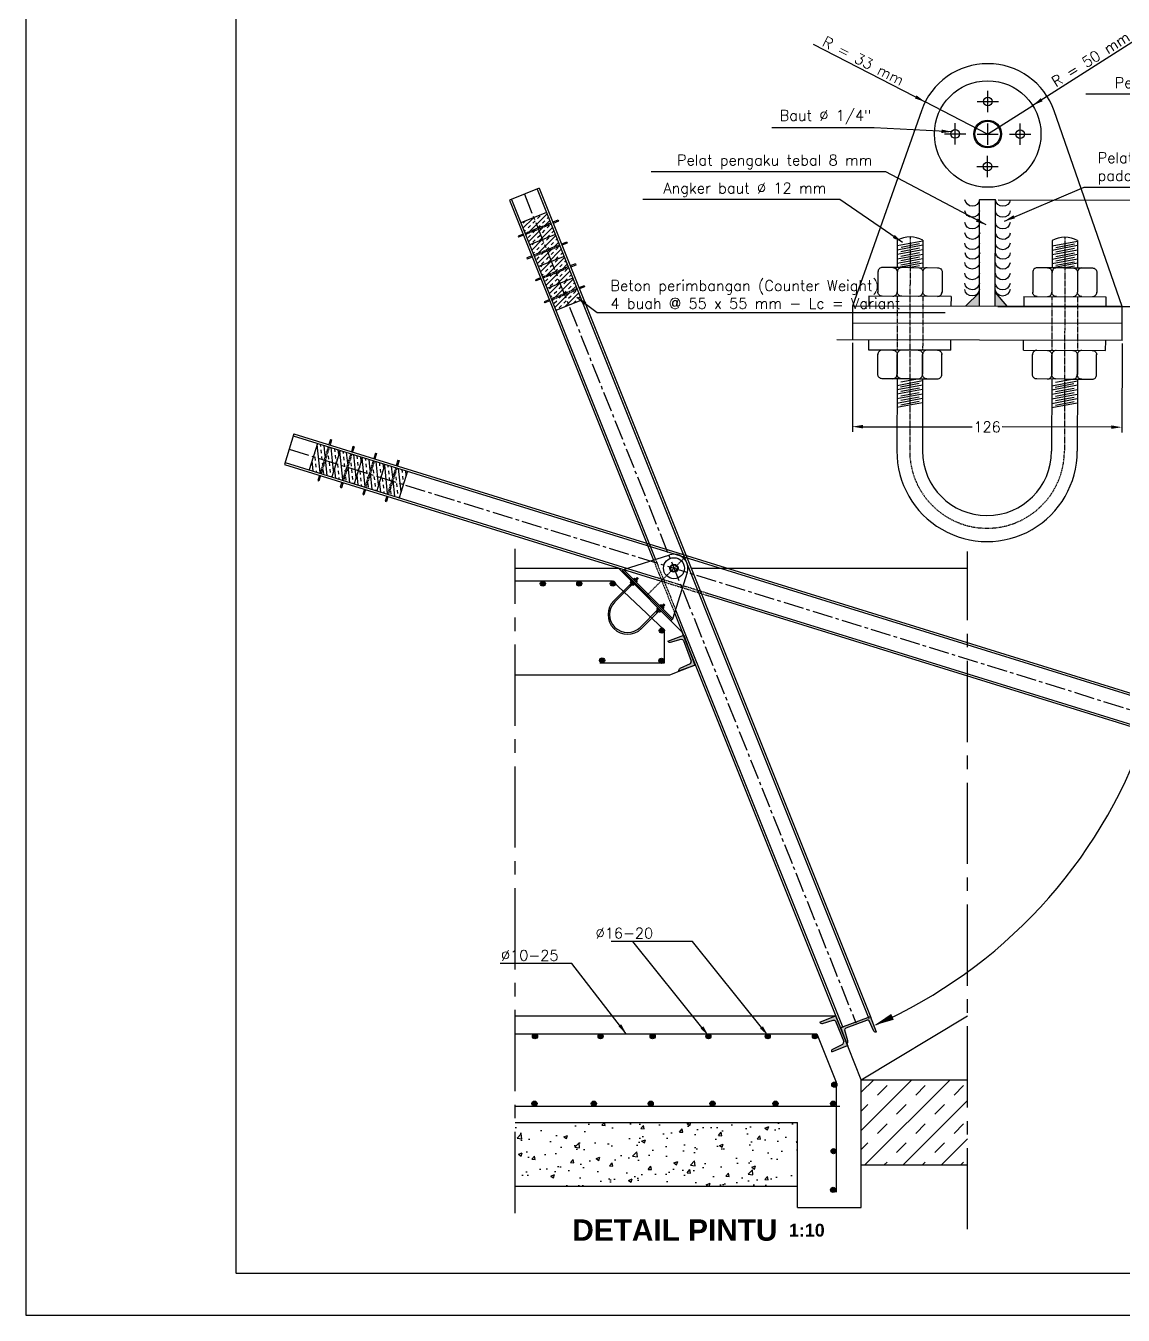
# Model space of a CAD drawing. Header units: metres. Extents: x -50 to 791, y -795 to 584.
# Drawn here: x -50 to 207.5, y -795.1 to -492.6 of the extents above; entities that cross this region are included whole.
import ezdxf

# ---------------------------------------------------------------- set-up
doc = ezdxf.new("R2010")
doc.units = ezdxf.units.M
doc.header["$MEASUREMENT"] = 0
doc.linetypes.add('CENTER2', pattern=[28.575, 19.05, -3.175, 3.175, -3.175])
doc.linetypes.add('DASHED2', pattern=[0.375, 0.25, -0.125])
doc.layers.get('0').update_dxf_attribs({"color": 1, "linetype": 'CONTINUOUS'})
doc.layers.get('DEFPOINTS').update_dxf_attribs({"linetype": 'CONTINUOUS'})
for name, color, linetype in [('2', 1, 'CONTINUOUS'), ('5', 5, 'CONTINUOUS'), ('ARSIR-BANG', 2, 'CONTINUOUS'), ('GRS-BANG', 5, 'CONTINUOUS'), ('KONS-BAJA', 1, 'CONTINUOUS'), ('UKURAN', 1, 'CONTINUOUS')]:
    doc.layers.add(name, color=color, linetype=linetype)
doc.styles.add('ARIAL', font='arialbd.ttf')
doc.styles.get("Standard").update_dxf_attribs({"font": 'Simplex.shx'})
doc.dimstyles.get("Standard").update_dxf_attribs({"dimtxt": 0.18, "dimasz": 0.18, "dimexe": 0.18, "dimexo": 0.0625, "dimgap": 0.09, "dimtad": 0, "dimtih": 1, "dimtoh": 1, "dimdec": 4, "dimzin": 0, "dimdsep": 46, "dimtxsty": 'Standard', "dimcen": 0.09, "dimadec": 0, "dimazin": 0, "dimtfac": 1, "dimtdec": 4, "dimtofl": 0, "dimtmove": 0, "dimatfit": 3, "dimfxl": 1, "dimtolj": 1, "dimtzin": 0, "dimarcsym": 0})

# ---------------------------------------------------------------- blocks, each defined once
blk = doc.blocks.new('CANAL')
at = {"layer": 'KONS-BAJA'}
h = blk.add_hatch(color=256, dxfattribs=at)
h.paths.add_polyline_path([(0, 3.75), (-4, 3.75, 0.301612), (-3.52, 3.25), (-0.89, 3.04, -0.255266), (-0.5, 2.58), (-0.5, 0), (0, 0)])
h.paths.add_polyline_path([(0, 0), (-0.5, 0), (-0.5, -2.58, -0.255266), (-0.89, -3.04), (-3.52, -3.25, 0.301612), (-4, -3.75), (0, -3.75)])
for points in [[(-4, 3.75), (0, 3.75)], [(-3.52, 3.25), (-0.89, 3.04)], [(0, 3.75), (0, -3.75)], [(-0.5, 2.58), (-0.5, -2.58)], [(-4, -3.75), (0, -3.75)], [(-3.52, -3.25), (-0.89, -3.04)]]:
    blk.add_lwpolyline(points, dxfattribs=at)
for points in [[(-4, 3.75, 0.301612), (-3.52, 3.25, -0.799225)], [(-0.89, 3.04, -0.255266), (-0.5, 2.58, 0.817368)], [(-0.89, -3.04, 0.255266), (-0.5, -2.58, -0.817368)], [(-4, -3.75, -0.301612), (-3.52, -3.25, 0.799225)]]:
    blk.add_lwpolyline(points, format="xyb", dxfattribs=at)
blk = doc.blocks.new('TULANG-BAJA')
at = {"layer": 'GRS-BANG'}
h = blk.add_hatch(color=256, dxfattribs=at)
edge = h.paths.add_edge_path()
edge.add_arc((0.01, 0.62), 0.603, 0, 360)
blk.add_circle((0.01, 0.62), 0.603, dxfattribs=at)
blk = doc.blocks.new('PINTU')
at = {"layer": 'GRS-BANG'}
h = blk.add_hatch(dxfattribs=at)
h.set_pattern_fill('TRANS', color=3, scale=0.25, angle=45, style=0)
h.set_pattern_definition([(45, (-195.321, -219.3156), (-1.122532, 1.122532), []), (45, (-195.8822, -218.7543), (-1.122532, 1.122532), [0.79375, -0.79375])])
h.paths.add_polyline_path([(-31.91, 79.78), (-32.89, 82.22), (-35.92, 81.01), (-34.94, 78.57)])
h.paths.add_polyline_path([(-28.91, 80.99), (-29.88, 83.42), (-32.89, 82.22), (-31.91, 79.78)])
h.paths.add_polyline_path([(-30.84, 77.09), (-27.83, 78.29), (-28.8, 80.72), (-31.81, 79.52)])
h.paths.add_polyline_path([(-30.84, 77.09), (-31.81, 79.52), (-34.84, 78.3), (-33.87, 75.88)])
h = blk.add_hatch(dxfattribs=at)
h.set_pattern_fill('TRANS', color=3, scale=0.25, angle=45, style=0)
h.set_pattern_definition([(45, (-193.2698, -224.4433), (-1.122532, 1.122532), []), (45, (-193.8311, -223.882), (-1.122532, 1.122532), [0.79375, -0.79375])])
h.paths.add_polyline_path([(-30.84, 77.09), (-33.87, 75.88), (-32.89, 73.44), (-29.86, 74.66)])
h.paths.add_polyline_path([(-26.86, 75.86), (-27.83, 78.29), (-30.84, 77.09), (-29.86, 74.66)])
h.paths.add_polyline_path([(-26.75, 75.59), (-29.76, 74.39), (-28.78, 71.96), (-25.78, 73.16)])
h.paths.add_polyline_path([(-29.76, 74.39), (-32.79, 73.18), (-31.82, 70.75), (-28.78, 71.96)])
h = blk.add_hatch(dxfattribs=at)
h.set_pattern_fill('TRANS', color=3, scale=0.25, angle=45, style=0)
h.set_pattern_definition([(45, (-191.2187, -229.571), (-1.122532, 1.122532), []), (45, (-191.78, -229.0098), (-1.122532, 1.122532), [0.79375, -0.79375])])
h.paths.add_polyline_path([(-28.78, 71.96), (-31.82, 70.75), (-30.84, 68.32), (-27.81, 69.53)])
h.paths.add_polyline_path([(-24.81, 70.73), (-25.78, 73.16), (-28.78, 71.96), (-27.81, 69.53)])
h.paths.add_polyline_path([(-24.7, 70.46), (-27.7, 69.26), (-26.73, 66.83), (-23.73, 68.04)])
h.paths.add_polyline_path([(-27.7, 69.26), (-30.73, 68.05), (-29.76, 65.62), (-26.73, 66.83)])
h = blk.add_hatch(dxfattribs=at)
h.set_pattern_fill('TRANS', color=3, scale=0.25, angle=45, style=0)
h.set_pattern_definition([(45, (-189.1676, -234.6988), (-1.122532, 1.122532), []), (45, (-189.7289, -234.1376), (-1.122532, 1.122532), [0.79375, -0.79375])])
h.paths.add_polyline_path([(-26.73, 66.83), (-29.76, 65.62), (-28.79, 63.19), (-25.76, 64.4)])
h.paths.add_polyline_path([(-22.76, 65.6), (-23.73, 68.04), (-26.73, 66.83), (-25.76, 64.4)])
h.paths.add_polyline_path([(-22.65, 65.33), (-25.65, 64.13), (-24.68, 61.71), (-21.68, 62.91)])
h.paths.add_polyline_path([(-25.65, 64.13), (-28.68, 62.92), (-27.71, 60.49), (-24.68, 61.71)])
at = {"layer": 'GRS-BANG', "color": 3}
for points in [[(-29.88, 83.42), (-35.92, 81.01)], [(-27.24, 81.65), (-28.44, 81.17)], [(-27.13, 81.39), (-28.34, 80.9)], [(-27.24, 81.65), (-27.13, 81.39)], [(-35.41, 78.39), (-36.59, 77.91)], [(-36.59, 77.91), (-36.48, 77.65)], [(-35.3, 78.12), (-36.48, 77.65)], [(-27.83, 78.29), (-33.87, 75.88)], [(-25.19, 76.53), (-26.39, 76.04)], [(-25.08, 76.26), (-26.29, 75.78)], [(-25.19, 76.53), (-25.08, 76.26)], [(-33.36, 73.26), (-34.54, 72.79)], [(-34.54, 72.79), (-34.43, 72.52)], [(-33.25, 72.99), (-34.43, 72.52)], [(-25.78, 73.16), (-31.82, 70.75)], [(-23.14, 71.4), (-24.34, 70.92)], [(-23.03, 71.13), (-24.24, 70.65)], [(-23.14, 71.4), (-23.03, 71.13)], [(-31.31, 68.13), (-32.49, 67.66)], [(-32.49, 67.66), (-32.38, 67.39)], [(-31.2, 67.86), (-32.38, 67.39)], [(-23.73, 68.04), (-29.76, 65.62)], [(-21.09, 66.27), (-22.29, 65.79)], [(-20.98, 66), (-22.18, 65.52)], [(-21.09, 66.27), (-20.98, 66)], [(-29.26, 63), (-30.44, 62.53)], [(-30.44, 62.53), (-30.33, 62.26)], [(-29.15, 62.74), (-30.33, 62.26)], [(-21.68, 62.91), (-27.71, 60.49)]]:
    blk.add_lwpolyline(points, dxfattribs=at)
at = {"layer": 'GRS-BANG', "color": 3, "linetype": 'DASHED2', "ltscale": 0.1, "flags": 128}
for points in [[(-28.91, 80.99), (-34.94, 78.57)], [(-28.8, 80.72), (-34.84, 78.3)], [(-26.86, 75.86), (-32.89, 73.44)], [(-26.75, 75.59), (-32.79, 73.18)], [(-24.81, 70.73), (-30.84, 68.32)], [(-24.7, 70.46), (-30.73, 68.05)], [(-22.76, 65.6), (-28.79, 63.19)], [(-22.65, 65.33), (-28.68, 62.92)]]:
    blk.add_lwpolyline(points, dxfattribs=at)
at = {"layer": 'KONS-BAJA'}
for points in [[(-31.63, 89.13), (-38.59, 86.35)], [(-32.09, 88.95), (45.72, -105.6)], [(-31.63, 89.13), (46.17, -105.36)], [(-38.59, 86.35), (-4.82, 1.92)], [(-38.13, 86.53), (-4.34, 2.07)], [(0.14, -10.49), (40.79, -112.11)], [(0.38, -9.73), (39.58, -107.73)]]:
    blk.add_lwpolyline(points, dxfattribs=at)
at = {"layer": 'KONS-BAJA', "linetype": 'CENTER2', "ltscale": 0.25, "flags": 128}
blk.add_lwpolyline([(-35.1, 87.74), (42.67, -106.68)], dxfattribs=at)
at = {"layer": 'KONS-BAJA', "linetype": 'DASHED2', "ltscale": 0.15, "flags": 128}
for points in [[(-4.82, 1.92), (0.14, -10.49)], [(-4.34, 2.07), (0.38, -9.73)]]:
    blk.add_lwpolyline(points, dxfattribs=at)
at = {"layer": 'KONS-BAJA', "rotation": 110.6516720003015}
blk.add_blockref('CANAL', (42.63, -106.45), dxfattribs=at)
blk = doc.blocks.new('*D79')
at = {"color": 0, "linetype": 'ByBlock'}
for p, q in [((143.96, -566.96), (143.92, -587.89)), ((207.19, -567.09), (207.15, -588.01)), ((146.42, -586.64), (172, -586.69)), ((204.65, -586.76), (179.08, -586.71))]:
    blk.add_line(p, q, dxfattribs=at)
for points in [[(146.42, -586.23), (146.42, -587.06), (143.92, -586.64)], [(204.65, -586.34), (204.65, -587.17), (207.15, -586.76)]]:
    blk.add_solid(points, dxfattribs=at)
at = {"layer": 'DEFPOINTS', "color": 0, "linetype": 'ByBlock'}
for p in [(143.96, -566.34), (207.19, -566.46), (207.15, -586.76)]:
    blk.add_point(p, dxfattribs=at)
at = {"color": 0, "linetype": 'ByBlock', "insert": (175.54, -586.7), "char_height": 2.5, "attachment_point": 5, "rotation": 359.8873}
blk.add_mtext('\\A1;126', dxfattribs=at)
blk = doc.blocks.new('*D80')
at = {"color": 0, "linetype": 'ByBlock'}
for p, q in [((178.12, -533.41), (214.91, -533.48)), ((213.65, -535.98), (213.64, -543.33)), ((213.61, -555.98), (213.63, -548.62)), ((178.07, -558.41), (214.86, -558.48))]:
    blk.add_line(p, q, dxfattribs=at)
for points in [[(213.24, -535.97), (214.07, -535.98), (213.66, -533.48)], [(213.2, -555.97), (214.03, -555.98), (213.61, -558.48)]]:
    blk.add_solid(points, dxfattribs=at)
at = {"layer": 'DEFPOINTS', "color": 0, "linetype": 'ByBlock'}
for p in [(177.5, -533.4), (213.66, -533.48), (177.45, -558.4)]:
    blk.add_point(p, dxfattribs=at)
at = {"color": 0, "linetype": 'ByBlock', "insert": (213.63, -545.98), "char_height": 2.5, "attachment_point": 5, "rotation": 89.8873}
blk.add_mtext('\\A1;50', dxfattribs=at)
blk = doc.blocks.new('*D81')
at = {"color": 0, "linetype": 'ByBlock'}
for p in [(211.21, -495.44), (175.67, -517.98)]:
    blk.add_line(p, (186.23, -511.29), dxfattribs=at)
blk.add_solid([(188.12, -509.6), (188.56, -510.3), (186.23, -511.29)], dxfattribs=at)
at = {"layer": 'DEFPOINTS', "color": 0, "linetype": 'ByBlock'}
for p in [(186.23, -511.29), (175.67, -517.98)]:
    blk.add_point(p, dxfattribs=at)
at = {"color": 0, "linetype": 'ByBlock', "insert": (199.83, -500.44), "char_height": 2.5, "attachment_point": 5, "rotation": 32.3846}
blk.add_mtext('\\A1;R = 50 mm', dxfattribs=at)
blk = doc.blocks.new('*D82')
at = {"color": 0, "linetype": 'ByBlock'}
for p in [(134.7, -496.88), (175.67, -517.98)]:
    blk.add_line(p, (161, -510.43), dxfattribs=at)
blk.add_solid([(158.97, -508.91), (158.59, -509.65), (161, -510.43)], dxfattribs=at)
at = {"layer": 'DEFPOINTS', "color": 0, "linetype": 'ByBlock'}
for p in [(161, -510.43), (175.67, -517.98)]:
    blk.add_point(p, dxfattribs=at)
at = {"color": 0, "linetype": 'ByBlock', "insert": (146.49, -500.84), "char_height": 2.5, "attachment_point": 5, "rotation": 332.7491}
blk.add_mtext('\\A1;R = 33 mm', dxfattribs=at)

msp = doc.modelspace()

# ---------------------------------------------------------------- hatches: boundary and pattern name
at = {"layer": 'ARSIR-BANG'}
h = msp.add_hatch(dxfattribs=at)
h.set_pattern_fill('TRANS', color=256, angle=45, style=0)
h.set_pattern_definition([(45, (-50, -795.094), (-4.49013, 4.49013), []), (45, (-52.245, -792.849), (-4.49013, 4.49013), [3.175, -3.175])])
h.paths.add_polyline_path([(170.96079, -759.85375), (170.96079, -739.85375), (146.02212, -739.85375), (146.02212, -759.85375)])
h = msp.add_hatch(dxfattribs=at)
h.set_pattern_fill('AR-CONC', color=256, scale=0.05, style=0)
h.set_pattern_definition([(50, (-50, -795.094), (9.10923, -0.79695), [0.9525, -10.4775]), (355, (-50, -795.094), (-1.76214, 9.55283), [0.762, -8.382]), (100.451, (-49.241, -795.16), (7.34713, 8.75583), [0.8095, -8.9045]), (46.184, (-50, -792.554), (13.55395, -2.1021), [1.42875, -15.71625]), (96.636, (-48.87, -792.729), (11.8702, 12.3713), [1.21425, -13.35675]), (351.184, (-50, -792.554), (11.8702, 12.3713), [1.143, -12.573]), (21, (-48.73, -793.189), (7.58074, -5.11328), [0.9525, -10.4775]), (326, (-48.73, -793.189), (3.0901, 9.2094), [0.762, -8.382]), (71.4514, (-48.098, -793.615), (10.67082, 4.09614), [0.8095, -8.9045]), (37.5, (-50, -795.094), (0.15443, 4.22775), [0, -8.2804, 0, -8.509, 0, -8.41375]), (7.5, (-50, -795.094), (3.34098, 5.00903), [0, -4.8514, 0, -8.0899, 0, -3.20675]), (327.5, (-52.832, -795.094), (6.77953, -0.28644), [0, -3.175, 0, -9.906, 0, -13.1445]), (317.5, (-54.102, -795.094), (7.40646, 1.27132), [0, -4.1275, 0, -6.5786, 0, -9.3345])])
h.paths.add_polyline_path([(64.82676, -749.85375), (64.82676, -764.85375), (131.02212, -764.85375), (131.02212, -749.85375)])
at = {"layer": 'GRS-BANG'}
h = msp.add_hatch(dxfattribs=at)
h.set_pattern_fill('TRANS', color=3, scale=0.25, angle=45, style=0)
h.set_pattern_definition([(45, (-93.2449, -839.1693), (-1.122532, 1.122532), []), (45, (-93.8062, -838.608), (-1.122532, 1.122532), [0.79375, -0.79375])])
h.paths.add_polyline_path([(70.16245, -540.06977), (69.18894, -537.63599), (66.15842, -538.8482), (67.13193, -541.28198)])
h.paths.add_polyline_path([(73.16703, -538.86794), (72.19351, -536.43416), (69.18894, -537.63599), (70.16245, -540.06977)])
h.paths.add_polyline_path([(71.24004, -542.76375), (74.24462, -541.56191), (73.27414, -539.13573), (70.26956, -540.33756)])
h.paths.add_polyline_path([(71.24004, -542.76375), (70.26956, -540.33756), (67.23904, -541.54977), (68.20952, -543.97595)])
h = msp.add_hatch(dxfattribs=at)
h.set_pattern_fill('TRANS', color=3, scale=0.25, angle=45, style=0)
h.set_pattern_definition([(45, (-91.1938, -844.297), (-1.122532, 1.122532), []), (45, (-91.755, -843.7358), (-1.122532, 1.122532), [0.79375, -0.79375])])
h.paths.add_polyline_path([(71.24004, -542.76375), (68.20952, -543.97595), (69.18303, -546.40974), (72.21355, -545.19753)])
h.paths.add_polyline_path([(75.21813, -543.9957), (74.24462, -541.56191), (71.24004, -542.76375), (72.21355, -545.19753)])
h.paths.add_polyline_path([(75.32524, -544.26348), (72.32067, -545.46531), (73.29114, -547.8915), (76.29572, -546.68967)])
h.paths.add_polyline_path([(72.32067, -545.46531), (69.29014, -546.67752), (70.26062, -549.10371), (73.29114, -547.8915)])
h = msp.add_hatch(dxfattribs=at)
h.set_pattern_fill('TRANS', color=3, scale=0.25, angle=45, style=0)
h.set_pattern_definition([(45, (-89.1427, -849.4248), (-1.122532, 1.122532), []), (45, (-89.704, -848.8636), (-1.122532, 1.122532), [0.79375, -0.79375])])
h.paths.add_polyline_path([(73.29114, -547.8915), (70.26062, -549.10371), (71.23413, -551.53749), (74.26465, -550.32528)])
h.paths.add_polyline_path([(77.26923, -549.12345), (76.29572, -546.68967), (73.29114, -547.8915), (74.26465, -550.32528)])
h.paths.add_polyline_path([(77.37634, -549.39124), (74.37177, -550.59307), (75.34224, -553.01925), (78.34682, -551.81742)])
h.paths.add_polyline_path([(74.37177, -550.59307), (71.34125, -551.80528), (72.31172, -554.23146), (75.34224, -553.01925)])
h = msp.add_hatch(dxfattribs=at)
h.set_pattern_fill('TRANS', color=3, scale=0.25, angle=45, style=0)
h.set_pattern_definition([(45, (-87.0916, -854.5526), (-1.122532, 1.122532), []), (45, (-87.6529, -853.9913), (-1.122532, 1.122532), [0.79375, -0.79375])])
h.paths.add_polyline_path([(75.34224, -553.01925), (72.31172, -554.23146), (73.28523, -556.66524), (76.31575, -555.45304)])
h.paths.add_polyline_path([(79.32033, -554.2512), (78.34682, -551.81742), (75.34224, -553.01925), (76.31575, -555.45304)])
h.paths.add_polyline_path([(79.42745, -554.51899), (76.42287, -555.72082), (77.39334, -558.14701), (80.39792, -556.94518)])
h.paths.add_polyline_path([(76.42287, -555.72082), (73.39235, -556.93303), (74.36282, -559.35922), (77.39334, -558.14701)])
at = {"layer": 'KONS-BAJA'}
h = msp.add_hatch(color=256, dxfattribs=at)
h.paths.add_polyline_path([(173.74289, -555.15189), (170.47266, -558.39052), (173.73651, -558.39694)])
h.paths.add_polyline_path([(177.45517, -555.16347), (177.44879, -558.40424), (180.14366, -558.40954)])

# ---------------------------------------------------------------- linework, layer by layer
at = {"layer": '2', "color": 2}
for p, q in [((-50, -201.09387), (-50, -795.09387)), ((-50, -795.09387), (791.14834, -795.09387))]:
    msp.add_line(p, q, dxfattribs=at)
at = {"layer": '5', "color": 5}
for p, q in [((-0.69, -211.17387), (-0.69, -785.17387)), ((-0.73939, -785.19115), (780.41649, -785.19115))]:
    msp.add_line(p, q, dxfattribs=at)
at = {"layer": 'GRS-BANG', "linetype": 'CENTER2'}
for p, q in [((64.82676, -771.11498), (64.82676, -615.32602)), ((170.96079, -774.93317), (170.96079, -615.93769))]:
    msp.add_line(p, q, dxfattribs=at)
at = {"layer": 'GRS-BANG'}
for p, q in [((107.07421, -642.48397), (104.02212, -634.85375)), ((101.12911, -644.85375), (107.07421, -642.48397)), ((146.02212, -739.85375), (140.02212, -724.85375))]:
    msp.add_line(p, q, dxfattribs=at)
at = {"layer": 'GRS-BANG', "color": 3}
for points in [[(72.19351, -536.43416), (66.15842, -538.8482)], [(74.83742, -538.19978), (73.63127, -538.68225)], [(74.83742, -538.19978), (74.94454, -538.46757)], [(66.66769, -541.46768), (65.48748, -541.93976)], [(74.94454, -538.46757), (73.73838, -538.95003)], [(65.48748, -541.93976), (65.59459, -542.20755)], [(66.7748, -541.73546), (65.59459, -542.20755)], [(74.24462, -541.56191), (68.20952, -543.97595)], [(76.88853, -543.32754), (75.68237, -543.81)], [(76.99564, -543.59532), (75.78948, -544.07779)], [(76.88853, -543.32754), (76.99564, -543.59532)], [(68.71879, -546.59543), (67.53858, -547.06752)], [(67.53858, -547.06752), (67.64569, -547.3353)], [(68.82591, -546.86322), (67.64569, -547.3353)], [(76.29572, -546.68967), (70.26062, -549.10371)], [(78.93963, -548.45529), (77.73347, -548.93776)], [(79.04674, -548.72308), (77.84058, -549.20554)], [(78.93963, -548.45529), (79.04674, -548.72308)], [(70.76989, -551.72319), (69.58968, -552.19527)], [(69.58968, -552.19527), (69.69679, -552.46306)], [(70.87701, -551.99097), (69.69679, -552.46306)], [(78.34682, -551.81742), (72.31172, -554.23146)], [(80.99073, -553.58305), (79.78457, -554.06551)], [(81.09784, -553.85083), (79.89168, -554.3333)], [(80.99073, -553.58305), (81.09784, -553.85083)], [(72.82099, -556.85094), (71.64078, -557.32303)], [(71.64078, -557.32303), (71.74789, -557.59081)], [(72.92811, -557.11873), (71.74789, -557.59081)], [(80.39792, -556.94518), (74.36282, -559.35922)]]:
    msp.add_lwpolyline(points, dxfattribs=at)
at = {"layer": 'GRS-BANG', "color": 3, "linetype": 'DASHED2', "ltscale": 0.1, "flags": 128}
for points in [[(73.16703, -538.86794), (67.13193, -541.28198)], [(73.27414, -539.13573), (67.23904, -541.54977)], [(75.21813, -543.9957), (69.18303, -546.40974)], [(75.32524, -544.26348), (69.29014, -546.67752)], [(77.26923, -549.12345), (71.23413, -551.53749)], [(77.37634, -549.39124), (71.34125, -551.80528)], [(79.32033, -554.2512), (73.28523, -556.66524)], [(79.42745, -554.51899), (73.39235, -556.93303)]]:
    msp.add_lwpolyline(points, dxfattribs=at)
at = {"layer": 'GRS-BANG'}
for points in [[(207.19037, -566.43691), (140.30313, -566.30533)], [(64.82676, -619.85375), (89.02212, -619.85375)], [(106.09986, -619.85375), (170.96079, -619.85375)], [(64.82676, -644.85375), (101.12911, -644.85375)], [(64.82676, -724.85375), (140.02212, -724.85375)], [(146.02212, -739.85375), (170.96079, -724.89054)], [(64.82676, -729.05933), (135.60639, -729.05933), (140.15276, -740.40592), (140.15276, -766.21941)], [(146.02212, -769.85375), (146.02212, -739.85375)], [(146.02212, -739.85375), (170.96079, -739.85375)], [(64.82676, -746.07922), (141.00521, -746.07922)], [(64.82676, -749.85375), (131.02212, -749.85375)], [(131.02212, -769.85375), (131.02212, -749.85375)], [(146.02212, -759.85375), (170.96079, -759.85375)], [(64.82676, -764.85375), (131.02212, -764.85375)], [(131.02212, -769.85375), (146.02212, -769.85375)]]:
    msp.add_lwpolyline(points, dxfattribs=at)
at = {"layer": 'GRS-BANG', "flags": 128}
for points in [[(104.02212, -634.85375), (89.02212, -619.85375)], [(64.82676, -622.84463), (87.60304, -622.84463), (99.75039, -634.2976), (99.75039, -642.15747), (84.67867, -642.15747)]]:
    msp.add_lwpolyline(points, dxfattribs=at)
at = {"layer": 'KONS-BAJA'}
for p, q in [((175.68719, -512.84401), (175.68719, -507.84401)), ((173.18719, -510.34401), (178.18719, -510.34401)), ((168.03202, -520.46912), (168.03202, -515.46912)), ((175.67216, -520.48415), (175.67216, -515.48415)), ((183.3123, -520.49918), (183.3123, -515.49918)), ((165.53202, -517.96912), (170.53202, -517.96912)), ((173.17216, -517.98415), (178.17216, -517.98415)), ((180.8123, -517.99918), (185.8123, -517.99918)), ((175.65713, -528.12429), (175.65713, -523.12429)), ((173.15713, -525.62429), (178.15713, -525.62429)), ((173.73651, -558.39694), (173.78569, -533.39699)), ((101.88108, -619.65879), (102.271, -620.04871)), ((89.98077, -620.35506), (101.57732, -631.95161)), ((90.20827, -620.14143), (101.80482, -631.73798)), ((91.84792, -623.1314), (92.02559, -622.95373)), ((91.93871, -622.86685), (91.98696, -622.81859)), ((91.93871, -622.86685), (92.81532, -623.74346)), ((92.07497, -623.36064), (92.53066, -622.90495)), ((92.4362, -622.36936), (92.48359, -622.32197)), ((92.48359, -622.32197), (93.3602, -623.19858)), ((92.57047, -622.40885), (92.73322, -622.2461)), ((92.79862, -622.63699), (92.96178, -622.47383)), ((92.87465, -622.2461), (93.4422, -622.81366)), ((93.03208, -622.40353), (93.40221, -622.0334)), ((93.06547, -622.37014), (93.38526, -622.59086)), ((93.06887, -622.90725), (93.23082, -622.74531)), ((93.11653, -622.31908), (93.43633, -622.5398)), ((93.17715, -622.25846), (93.49695, -622.47918)), ((93.24273, -622.19288), (93.56253, -622.4136)), ((93.27945, -623.11783), (93.4422, -622.95508)), ((93.2959, -622.13971), (93.6157, -622.36043)), ((93.30234, -622.67379), (93.67981, -622.29631)), ((93.3473, -622.08831), (93.6671, -622.30903)), ((87.94106, -627.49455), (92.00535, -623.43026)), ((88.21132, -627.76481), (92.27561, -623.70052)), ((91.67695, -623.75866), (91.99675, -623.97937)), ((91.74253, -623.69308), (92.06233, -623.9138)), ((91.80811, -623.6275), (92.12791, -623.84822)), ((91.84792, -623.27283), (92.41548, -623.84038)), ((91.86412, -623.57149), (92.18392, -623.7922)), ((91.91872, -623.5169), (92.23851, -623.73761)), ((91.96835, -623.46726), (92.29712, -623.69416)), ((92.34545, -623.63067), (92.52399, -623.45214)), ((92.5569, -623.84038), (92.73457, -623.66271)), ((92.81532, -623.74346), (92.86357, -623.6952)), ((93.31281, -623.24597), (93.3602, -623.19858)), ((98.07184, -629.35532), (98.24951, -629.17765)), ((98.16262, -629.09077), (98.21088, -629.04251)), ((98.16262, -629.09077), (99.03923, -629.96738)), ((98.66012, -628.59327), (98.70751, -628.54588)), ((98.70751, -628.54588), (99.58411, -629.42249)), ((98.79439, -628.63277), (98.95714, -628.47002)), ((99.02253, -628.86091), (99.62613, -628.25731)), ((99.02253, -628.86091), (99.18569, -628.69775)), ((99.09856, -628.47002), (99.66612, -629.03757)), ((99.25599, -628.62745), (99.62613, -628.25731)), ((99.28938, -628.59406), (99.60918, -628.81478)), ((99.29279, -629.13117), (99.90373, -628.52023)), ((99.29279, -629.13117), (99.45474, -628.96922)), ((99.34044, -628.543), (99.66024, -628.76372)), ((99.40107, -628.48237), (99.72087, -628.70309)), ((99.46665, -628.4168), (99.78644, -628.63751)), ((99.50337, -629.34175), (99.66612, -629.179)), ((99.51981, -628.36363), (99.83961, -628.58435)), ((99.52625, -628.89771), (99.90373, -628.52023)), ((99.57122, -628.31223), (99.89102, -628.53294)), ((94.16498, -633.71846), (98.47765, -629.40579)), ((94.43524, -633.98872), (98.74791, -629.67605)), ((97.90087, -629.98257), (98.22067, -630.20329)), ((97.96645, -629.91699), (98.28625, -630.13771)), ((98.03203, -629.85142), (98.35182, -630.07213)), ((98.07184, -629.49674), (98.63939, -630.0643)), ((98.08804, -629.7954), (98.40784, -630.01612)), ((98.14263, -629.74081), (98.46243, -629.96153)), ((98.19227, -629.69117), (98.52103, -629.91808)), ((98.29888, -629.58456), (98.47765, -629.40579)), ((98.56937, -629.85459), (98.74791, -629.67605)), ((98.78082, -630.0643), (98.95848, -629.88663)), ((99.03923, -629.96738), (99.08749, -629.91912)), ((99.53673, -629.46988), (99.58411, -629.42249))]:
    msp.add_line(p, q, dxfattribs=at)
at = {"layer": 'KONS-BAJA', "linetype": 'DASHED2', "ltscale": 0.15}
msp.add_line((95.54908, -626.38071), (104.39525, -617.53454), dxfattribs=at)
at = {"layer": 'KONS-BAJA', "linetype": 'CENTER2'}
for p, q in [((101.88108, -620.04871), (102.271, -619.65879)), ((89.77295, -620.60458), (90.22219, -620.15535)), ((101.33449, -632.16612), (101.78373, -631.71688))]:
    msp.add_line(p, q, dxfattribs=at)
at = {"layer": 'KONS-BAJA'}
for points, format in [([(207.19031, -566.46277), (207.20605, -558.46278), (191.25796, -512.56818, 0.709681819), (160.10779, -512.5069), (143.97924, -558.3384), (143.96351, -566.33838)], "xyb"), ([(173.78569, -533.39699, -0.878827029), (170.32908, -533.39019, 0.112244772)], "xyb"), ([(180.95458, -533.41109, -0.878827029), (177.49797, -533.40429, 0.112244772)], "xyb"), ([(173.78057, -535.99881, -0.878827029), (170.32396, -535.99201, 0.112244772)], "xyb"), ([(180.94946, -536.01291, -0.878827029), (177.49285, -536.00611, 0.112244772)], "xyb"), ([(173.77519, -538.73142, -0.878827029), (170.31859, -538.72462, 0.112244772)], "xyb"), ([(173.80586, -541.19841, -0.878827029), (170.34925, -541.19161, 0.112244772)], "xyb"), ([(180.94409, -538.74553, -0.878827029), (177.48748, -538.73873, 0.112244772)], "xyb"), ([(180.97475, -541.21251, -0.878827029), (177.51814, -541.20571, 0.112244772)], "xyb"), ([(173.76116, -543.5894, -0.878827029), (170.30455, -543.5826, 0.112244772)], "xyb"), ([(180.93006, -543.6035, -0.878827029), (177.47345, -543.5967, 0.112244772)], "xyb"), ([(173.81119, -545.84713, -0.878827029), (170.35458, -545.84033, 0.112244772)], "xyb"), ([(180.98008, -545.86123, -0.878827029), (177.52347, -545.85443, 0.112244772)], "xyb"), ([(150.97412, -549.31853, 0.425672903), (149.93722, -550.36616, 0.425672903)], "xyb"), ([(153.42831, -549.32334, -0.425672903), (154.46108, -550.37504, -0.425672903)], "xyb"), ([(155.5025, -549.32744, 0.425672903), (154.46559, -550.37507, 0.425672903)], "xyb"), ([(159.41051, -549.33512, -0.425672903), (160.44329, -550.38683, -0.425672903)], "xyb"), ([(161.4847, -549.33919, 0.425672903), (160.44779, -550.38682, 0.425672903)], "xyb"), ([(163.93888, -549.34403, -0.425672903), (164.97166, -550.39573, -0.425672903)], "xyb"), ([(173.76671, -548.16221, -0.878827029), (170.3101, -548.15541, 0.112244772)], "xyb"), ([(180.9356, -548.17632, -0.878827029), (177.47899, -548.16952, 0.112244772)], "xyb"), ([(187.28196, -549.38996, 0.425672903), (186.24505, -550.43758, 0.425672903)], "xyb"), ([(189.73614, -549.39477, -0.425672903), (190.76892, -550.44647, -0.425672903)], "xyb"), ([(191.81033, -549.39886, 0.425672903), (190.77343, -550.44649, 0.425672903)], "xyb"), ([(195.71834, -549.40655, -0.425672903), (196.75112, -550.45825, -0.425672903)], "xyb"), ([(197.79253, -549.41062, 0.425672903), (196.75563, -550.45825, 0.425672903)], "xyb"), ([(200.24672, -549.41546, -0.425672903), (201.27949, -550.46716, -0.425672903)], "xyb"), ([(173.75301, -553.02019, -0.878827029), (170.2964, -553.01339, 0.112244772)], "xyb"), ([(173.75965, -550.66711, -0.878827029), (170.30304, -550.66031, 0.112244772)], "xyb"), ([(180.9219, -553.0343, -0.878827029), (177.4653, -553.0275, 0.112244772)], "xyb"), ([(180.92854, -550.68121, -0.878827029), (177.47193, -550.67441, 0.112244772)], "xyb"), ([(150.95466, -556.02886, -0.425672903), (149.92189, -554.97716, -0.425672903)], "xyb"), ([(153.42367, -556.04621, 0.425672903), (154.46057, -554.99858, 0.425672903)], "xyb"), ([(155.49786, -556.05028, -0.425672903), (154.46508, -554.99858, -0.425672903)], "xyb"), ([(159.40647, -556.04329, 0.425672903), (160.44338, -554.99566, 0.425672903)], "xyb"), ([(161.48066, -556.04738, -0.425672903), (160.44789, -554.99568, -0.425672903)], "xyb"), ([(163.92632, -556.07308, 0.425672903), (164.96322, -555.02545, 0.425672903)], "xyb"), ([(173.74895, -554.4624, -0.878827029), (170.29234, -554.4556, 0.112244772)], "xyb"), ([(180.91784, -554.47651, -0.878827029), (177.46123, -554.46971, 0.112244772)], "xyb"), ([(187.26805, -556.119, -0.425672903), (186.23527, -555.06729, -0.425672903)], "xyb"), ([(189.71378, -556.10292, 0.425672903), (190.75069, -555.05529, 0.425672903)], "xyb"), ([(191.78797, -556.10699, -0.425672903), (190.7552, -555.05529, -0.425672903)], "xyb"), ([(195.69653, -556.12936, 0.425672903), (196.73344, -555.08173, 0.425672903)], "xyb"), ([(197.77072, -556.13345, -0.425672903), (196.73795, -555.08175, -0.425672903)], "xyb"), ([(200.23977, -556.12582, 0.425672903), (201.27668, -555.07819, 0.425672903)], "xyb"), ([(150.92978, -568.67535, 0.425672903), (149.89288, -569.72298, 0.425672903)], "xyb"), ([(153.39884, -568.66771, -0.425672903), (154.43161, -569.71941, -0.425672903)], "xyb"), ([(155.47303, -568.67181, 0.425672903), (154.43612, -569.71943, 0.425672903)], "xyb"), ([(159.38158, -568.69418, -0.425672903), (160.41436, -569.74588, -0.425672903)], "xyb"), ([(161.45577, -568.69824, 0.425672903), (160.41887, -569.74587, 0.425672903)], "xyb"), ([(163.90151, -568.68217, -0.425672903), (164.93429, -569.73387, -0.425672903)], "xyb"), ([(187.24324, -568.72809, 0.425672903), (186.20633, -569.77572, 0.425672903)], "xyb"), ([(189.6889, -568.75379, -0.425672903), (190.72167, -569.80549, -0.425672903)], "xyb"), ([(191.76309, -568.75788, 0.425672903), (190.72618, -569.80551, 0.425672903)], "xyb"), ([(195.6717, -568.75089, -0.425672903), (196.70448, -569.80259, -0.425672903)], "xyb"), ([(197.74589, -568.75495, 0.425672903), (196.70899, -569.80258, 0.425672903)], "xyb"), ([(200.2149, -568.77231, -0.425672903), (201.24767, -569.82401, -0.425672903)], "xyb"), ([(150.92284, -575.38571, -0.425672903), (149.89007, -574.334, -0.425672903)], "xyb"), ([(153.37703, -575.39055, 0.425672903), (154.41393, -574.34292, 0.425672903)], "xyb"), ([(155.45122, -575.39461, -0.425672903), (154.41844, -574.34291, -0.425672903)], "xyb"), ([(159.35923, -575.4023, 0.425672903), (160.39613, -574.35467, 0.425672903)], "xyb"), ([(161.43342, -575.4064, -0.425672903), (160.40064, -574.35469, -0.425672903)], "xyb"), ([(163.8876, -575.41121, 0.425672903), (164.92451, -574.36358, 0.425672903)], "xyb"), ([(187.23068, -575.45713, -0.425672903), (186.1979, -574.40543, -0.425672903)], "xyb"), ([(189.68486, -575.46197, 0.425672903), (190.72176, -574.41434, 0.425672903)], "xyb"), ([(191.75905, -575.46604, -0.425672903), (190.72627, -574.41434, -0.425672903)], "xyb"), ([(195.66706, -575.47373, 0.425672903), (196.70397, -574.4261, 0.425672903)], "xyb"), ([(197.74125, -575.47782, -0.425672903), (196.70848, -574.42612, -0.425672903)], "xyb"), ([(200.19544, -575.48264, 0.425672903), (201.23234, -574.43501, 0.425672903)], "xyb"), ([(154.40523, -575.39256), (154.37189, -592.33775, 1.002644561), (196.67971, -592.42098)], "xyb"), ([(160.40522, -575.40436), (160.37188, -592.34956, 0.997591737), (190.67973, -592.40918)], "xyb"), ([(149.04935, -727.08231, 0, 1.5, 0), (153.33801, -725.09453, 1.5, 1.5, 0)], "xyseb")]:
    msp.add_lwpolyline(points, format=format, dxfattribs=at)
for points in [[(70.44636, -530.71998), (63.48278, -533.50541)], [(69.98212, -530.90568), (147.79949, -725.4491)], [(70.44636, -530.71998), (148.24387, -725.21377)], [(63.48278, -533.50541), (97.25498, -617.93591)], [(63.94702, -533.31972), (97.73314, -617.78501)], [(177.49797, -533.40429), (173.78569, -533.39699)], [(177.44879, -558.40424), (177.49797, -533.40429)], [(154.46914, -542.90338), (154.45651, -549.32538)], [(154.46476, -545.12966), (160.467, -543.99807)], [(154.46665, -544.17168), (160.46889, -543.0401)], [(155.33895, -544.51191), (159.70608, -543.68859)], [(160.46913, -542.91518), (160.4565, -549.33718)], [(190.77698, -542.97481), (190.76434, -549.39681)], [(190.7726, -545.20108), (196.77483, -544.0695)], [(190.77448, -544.24311), (196.77672, -543.11152)], [(191.64679, -544.58334), (196.01392, -543.76002)], [(196.77697, -542.98661), (196.76433, -549.40861)], [(154.4585, -548.31384), (160.46074, -547.18226)], [(154.46056, -547.2675), (160.4628, -546.13591)], [(154.46271, -546.176), (160.46494, -545.04442)], [(155.33277, -547.65483), (159.6999, -546.83151)], [(155.3348, -546.62095), (159.70193, -545.79762)], [(155.33692, -545.54385), (159.70405, -544.72053)], [(190.76633, -548.38527), (196.76857, -547.25368)], [(190.76839, -547.33892), (196.77063, -546.20734)], [(190.77054, -546.24743), (196.77278, -545.11584)], [(191.6406, -547.72626), (196.00773, -546.90294)], [(191.64264, -546.69237), (196.00977, -545.86905)], [(191.64476, -545.61528), (196.01189, -544.79196)], [(149.93722, -550.36616), (149.92794, -555.08176)], [(157.4565, -549.33128), (150.97412, -549.31853)], [(153.84791, -549.41343), (160.4588, -548.16709)], [(154.45448, -550.35868), (154.44533, -555.00958)], [(155.33069, -548.70935), (159.69783, -547.88603)], [(157.09444, -549.33057), (159.69595, -548.84011)], [(157.4565, -549.33128), (163.93888, -549.34403)], [(160.45446, -550.37048), (160.44526, -555.05043)], [(164.97166, -550.39573), (164.96235, -555.12719)], [(186.24505, -550.43758), (186.23574, -555.16904)], [(193.76434, -549.40271), (187.28196, -549.38996)], [(190.15574, -549.48485), (196.76663, -548.23852)], [(190.76231, -550.4301), (190.7531, -555.11005)], [(191.63853, -548.78078), (196.00566, -547.95745)], [(193.40228, -549.402), (196.00378, -548.91154)], [(193.76434, -549.40271), (200.24672, -549.41546)], [(196.7623, -550.44191), (196.75315, -555.09281)], [(201.27949, -550.46716), (201.27022, -555.18277)], [(147.81815, -556.03743), (147.81361, -558.34594)], [(167.0684, -556.07531), (147.81815, -556.03743)], [(167.0684, -556.07531), (167.06386, -558.38381)], [(170.47266, -558.39052), (173.74289, -555.15189)], [(177.45517, -555.16347), (180.14366, -558.40954)], [(184.12598, -556.10886), (184.12144, -558.41737)], [(184.12598, -556.10886), (203.37623, -556.14673)], [(203.37623, -556.14673), (203.37169, -558.45524)], [(207.20605, -558.46278), (143.97924, -558.3384)], [(207.19818, -562.46278), (143.97138, -562.33839)], [(147.79333, -568.65443), (147.79787, -566.34593)], [(167.04358, -568.6923), (147.79333, -568.65443)], [(167.04358, -568.6923), (167.04812, -566.3838)], [(184.10116, -568.72586), (184.1057, -566.41735)], [(203.35141, -568.76373), (203.35595, -566.45522)], [(149.89007, -574.334), (149.89934, -569.6184)], [(154.40726, -574.35926), (154.41641, -569.70835)], [(154.41637, -569.73022), (154.40731, -574.33478)], [(160.40725, -574.37106), (160.41646, -569.69112)], [(160.41637, -569.73553), (160.40731, -574.33787)], [(164.92451, -574.36358), (164.93382, -569.63212)], [(184.10116, -568.72586), (203.35141, -568.76373)], [(186.1979, -574.40543), (186.20721, -569.67397)], [(190.71509, -574.43069), (190.7243, -569.75074)], [(190.72421, -569.79515), (190.71516, -574.39749)], [(196.71508, -574.44249), (196.72423, -569.79158)], [(196.72419, -569.81345), (196.71513, -574.41801)], [(201.23234, -574.43501), (201.24162, -569.7194)], [(157.40522, -575.39846), (150.92284, -575.38571)], [(154.40026, -577.91938), (160.40249, -576.7878)], [(154.40214, -576.9614), (160.40438, -575.82982)], [(155.21957, -577.28609), (159.5867, -576.46277)], [(155.27242, -578.33358), (159.63955, -577.51025)], [(155.2767, -576.15424), (159.64383, -575.33092)], [(157.40522, -575.39846), (163.8876, -575.41121)], [(193.71306, -575.46989), (187.23068, -575.45713)], [(190.71306, -575.46398), (190.67973, -592.40918)], [(190.70809, -577.99081), (196.71033, -576.85922)], [(190.70997, -577.03283), (196.71221, -575.90125)], [(191.5274, -577.35751), (195.89453, -576.53419)], [(191.58025, -578.405), (195.94738, -577.58168)], [(191.58454, -576.22567), (195.95167, -575.40234)], [(193.71306, -575.46989), (200.19544, -575.48264)], [(196.71305, -575.47579), (196.67971, -592.42098)], [(154.39399, -581.10356), (160.39623, -579.97198)], [(154.39605, -580.05722), (160.39829, -578.92564)], [(154.3982, -578.96572), (160.40044, -577.83414)], [(155.26619, -581.49907), (159.63332, -580.67575)], [(155.26826, -580.44456), (159.63539, -579.62123)], [(155.2703, -579.41067), (159.63743, -578.58735)], [(190.70183, -581.17499), (196.70406, -580.04341)], [(190.70388, -580.12865), (196.70612, -578.99706)], [(190.70603, -579.03715), (196.70827, -577.90557)], [(191.57402, -581.5705), (195.94115, -580.74718)], [(191.5761, -580.51598), (195.94323, -579.69266)], [(191.57813, -579.4821), (195.94526, -578.65878)], [(154.39206, -582.0884), (160.39429, -580.95682)], [(190.69989, -582.15983), (196.70213, -581.02824)], [(90.22219, -620.15535), (101.10005, -616.72247)], [(101.78373, -631.71688), (105.22467, -620.77221)], [(102.21661, -630.33999), (142.86646, -731.96461)], [(102.45361, -629.58618), (141.6545, -727.58841)]]:
    msp.add_lwpolyline(points, dxfattribs=at)
at = {"layer": 'KONS-BAJA', "linetype": 'CENTER2', "ltscale": 0.25, "flags": 128}
msp.add_lwpolyline([(66.97942, -532.11221), (144.74855, -726.53503)], dxfattribs=at)
at = {"layer": 'KONS-BAJA', "linetype": 'DASHED2', "ltscale": 0.5, "flags": 128}
msp.add_lwpolyline([(157.4707, -542.11614), (157.37189, -592.34365, 0.996207344), (193.67972, -592.41508)], format="xyb", dxfattribs=at)
at = {"layer": 'KONS-BAJA', "linetype": 'DASHED2', "ltscale": 0.5}
for points in [[(193.77853, -542.18757), (193.67972, -592.41508)], [(154.44328, -556.05047), (154.41846, -568.66747)], [(160.44327, -556.06227), (160.41845, -568.67927)], [(190.75111, -556.1219), (190.72629, -568.73889)], [(196.7511, -556.1337), (196.72628, -568.7507)]]:
    msp.add_lwpolyline(points, dxfattribs=at)
at = {"layer": 'KONS-BAJA', "linetype": 'DASHED2', "ltscale": 0.15, "flags": 128}
for points in [[(97.25498, -617.93591), (102.21661, -630.33999)], [(97.73314, -617.78501), (102.45361, -629.58618)]]:
    msp.add_lwpolyline(points, dxfattribs=at)
at = {"layer": 'KONS-BAJA'}
for centre, radius in [((175.67216, -517.98415), 12.5), ((175.68719, -510.34401), 1.01673), ((168.03202, -517.96912), 1.01673), ((175.67216, -517.98415), 3.25), ((175.67216, -517.98415), 3), ((183.3123, -517.99918), 1.01673), ((175.65713, -525.62429), 1.01673), ((102.07604, -619.85375), 2.46292), ((102.07604, -619.85375), 0.95592), ((102.07604, -619.85375), 0.7739)]:
    msp.add_circle(centre, radius, dxfattribs=at)
for centre, radius, start, end in [((157.45876, -548.18635), 6.07022, 60.2692117, 119.5053547), ((193.76659, -548.25778), 6.07022, 60.2692117, 119.5053547), ((102.07604, -619.85375), 3.27985, 343.7378904, 107.3118398), ((91.91863, -623.20211), 0.1, 135, 225), ((92.80393, -622.31681), 0.1, 45, 135), ((92.88991, -622.40294), 0.1, 315, 45), ((93.0328, -622.54496), 0.1, 45, 135), ((93.16127, -622.67373), 0.1, 315, 45), ((93.30417, -622.81576), 0.1, 45, 135), ((93.05795, -622.6749), 0.72804, 31.332617, 61.7796912), ((93.37149, -622.88437), 0.1, 315, 45), ((92.00519, -623.28839), 0.1, 225, 315), ((92.14722, -623.43128), 0.1, 135, 225), ((92.27545, -623.55865), 0.1, 225, 315), ((92.41748, -623.70154), 0.1, 135, 225), ((92.48619, -623.76967), 0.1, 225, 315), ((91.18815, -630.74163), 4.59207, 135, 315), ((91.18815, -630.74163), 4.20987, 135, 315), ((99.02785, -628.54073), 0.1, 45, 135), ((99.11383, -628.62685), 0.1, 315, 45), ((99.25672, -628.76888), 0.1, 45, 135), ((99.38519, -628.89765), 0.1, 315, 45), ((99.52808, -629.03967), 0.1, 45, 135), ((99.28187, -628.89881), 0.72804, 31.332617, 61.7796912), ((99.59541, -629.10828), 0.1, 315, 45), ((98.14255, -629.42603), 0.1, 135, 225), ((98.22911, -629.5123), 0.1, 225, 315), ((98.37114, -629.65519), 0.1, 135, 225), ((98.49937, -629.78256), 0.1, 225, 315), ((98.6414, -629.92545), 0.1, 135, 225), ((98.7101, -629.99359), 0.1, 225, 315)]:
    msp.add_arc(centre, radius, start, end, dxfattribs=at)
at = {"layer": 'UKURAN'}
for points in [[(108.63047, -727.57574), (92.45059, -707.43528), (87.33664, -707.43528)], [(122.60813, -727.57574), (106.42826, -707.43528), (92.45059, -707.43528)]]:
    msp.add_lwpolyline(points, dxfattribs=at)
msp.add_arc((102.07604, -619.85375), 117.09823, 293.8596487, 340.6289933, dxfattribs=at)
for points in [[(108.9553, -727.31479), (110.19618, -729.52472), (108.30564, -727.83669)], [(122.93296, -727.31479), (124.17385, -729.52472), (122.2833, -727.83669)]]:
    msp.add_solid(points, dxfattribs=at)

# ---------------------------------------------------------------- block references
at = {"layer": 'GRS-BANG'}
for p in [(71.29409, -624.0573), (79.84223, -624.0573), (87.71551, -624.0573), (99.21543, -635.10604), (85.20801, -642.09782), (99.12896, -642.18414), (69.45363, -730.27859), (84.84591, -730.27859), (97.0643, -730.27859), (110.13513, -730.27859), (124.05841, -730.27859), (135.14021, -730.27859), (139.68658, -741.62518), (69.33685, -746.07922), (83.26013, -746.07922), (96.61511, -746.07922), (111.10669, -746.07922), (125.88242, -746.07922), (139.42387, -746.07922), (139.51787, -757.22674), (139.40243, -766.30401)]:
    msp.add_blockref('TULANG-BAJA', p, dxfattribs=at)
at = {"layer": 'KONS-BAJA'}
for name, p, rotation in [('PINTU', (102.07604, -619.85375), 50.98838282690327), ('CANAL', (105.68556, -639.04139), 20.50293937808858), ('CANAL', (141.39996, -728.3203), 22.07945049153592), ('CANAL', (144.70174, -726.30082), 110.6516720003015)]:
    msp.add_blockref(name, p, dxfattribs=dict(at, rotation=rotation))

# ---------------------------------------------------------------- texts
at = {"layer": 'GRS-BANG', "style": 'ARIAL'}
for s, height, p in [('DETAIL PINTU', 5, (78.22472, -777.60948)), ('1:10', 3, (129.05064, -776.65213))]:
    msp.add_text(s, height=height, dxfattribs=at).set_placement(p)
at = {"layer": 'KONS-BAJA', "char_height": 2.5}
for s, insert, attachment_point in [('\\A1;Pen baja anti karat %%c 12 mm', (256.78654, -506.36336), 6), ('\\A1;Baut %%c 1/4"', (148.40023, -514.02773), 6), ('\\A1;Pelat pengaku tebal 8 mm', (148.63498, -524.52499), 6), ('Pelat pengaku di las \\Ppada pelat penopang', (201.46942, -526.05639), 4), ('\\A1;Angker baut %%c 12 mm', (137.83612, -531.08701), 6)]:
    msp.add_mtext(s, dxfattribs=dict(at, insert=insert, attachment_point=attachment_point))
at = {"layer": 'UKURAN', "char_height": 2.5}
for s, insert, attachment_point in [('\\A1;Beton perimbangan (Counter Weight)\\P4 buah @ 55 x 55 mm - Lc = Variant', (87.16609, -555.64183), 4), ('%%c16-20', (97.18314, -705.46393), 6), ('%%c10-25', (74.99052, -710.67183), 6)]:
    msp.add_mtext(s, dxfattribs=dict(at, insert=insert, attachment_point=attachment_point))

# ---------------------------------------------------------------- dimensions: what is measured, and where the dimension line sits
at = {"layer": 'KONS-BAJA'}
for mpoint, text, picture, middle in [((161.0035, -510.429), 'R = 33 mm', '*D82', (145.63103, -502.51136)), ((186.22806, -511.28916), 'R = 50 mm', '*D81', (200.83039, -502.02775))]:
    dim = msp.add_radius_dim(center=(175.67216, -517.98415), mpoint=mpoint, text=text, dimstyle='Standard', override={"dimtxt": 2.5, "dimasz": 2.5, "dimexe": 1.25, "dimexo": 0.625, "dimgap": 0.625, "dimtad": 1, "dimtih": 0, "dimtoh": 0, "dimzin": 8, "dimlunit": 6, "dimcen": 2.5, "dimtofl": 1}, dxfattribs=at)
    dim.commit()
    dim.dimension.update_dxf_attribs({"geometry": picture, "text_midpoint": middle, "dimtype": 164})
at = {"layer": 'UKURAN'}
for p1, p2, distance, text, picture, middle in [((177.44879, -558.40424), (177.49797, -533.40429), -36.16079, '50', '*D80', (213.63411, -545.9754)), ((143.96351, -566.33838), (207.19031, -566.46277), -20.29997, '126', '*D79', (175.53697, -586.7005))]:
    dim = msp.add_aligned_dim(p1=p1, p2=p2, distance=distance, text=text, dimstyle='Standard', override={"dimtxt": 2.5, "dimasz": 2.5, "dimexe": 1.25, "dimexo": 0.625, "dimgap": 0.625, "dimtih": 0, "dimtoh": 0, "dimzin": 8, "dimlunit": 6, "dimcen": 2.5, "dimtofl": 1}, dxfattribs=at)
    dim.commit()
    dim.dimension.update_dxf_attribs({"geometry": picture, "text_midpoint": middle})

# ---------------------------------------------------------------- leaders
at = {"layer": 'KONS-BAJA', "annotation_type": 0, "has_hookline": 1}
for points, hookline_direction, text_width in [([(278.43988, -526.62652), (259.91154, -508.65502), (257.41154, -508.65502)], 1, 58.09524), ([(167.33634, -517.46502), (149.02523, -516.55749)], 1, 23.33333), ([(175.3181, -539.32865), (151.75998, -526.81665), (149.25998, -526.81665)], 1, 51.90476), ([(179.59884, -538.3993), (198.34442, -530.43139), (200.84442, -530.43139)], 0, 40), ([(155.71582, -543.42992), (140.96112, -533.37868), (138.46112, -533.37868)], 1, 43.09524)]:
    msp.add_leader(points, dimstyle='Standard', override={"dimtxt": 2.5, "dimasz": 2.5, "dimexe": 1.25, "dimexo": 0.625, "dimgap": 0.625, "dimtad": 1, "dimtih": 0, "dimtoh": 0, "dimzin": 8, "dimcen": 2.5, "dimtofl": 1}, dxfattribs=dict(at, hookline_direction=hookline_direction, text_width=text_width))
at = {"layer": 'UKURAN', "annotation_type": 0, "has_hookline": 1}
for points, hookline_direction, text_width in [([(79.245, -556.26683), (84.04109, -559.83826), (86.54109, -559.83826)], 0, 78.57143), ([(90.88851, -729.05933), (78.11552, -712.54683), (75.61552, -712.54683)], 1, 13.69048)]:
    msp.add_leader(points, dimstyle='Standard', override={"dimtxt": 2.5, "dimasz": 2.5, "dimexe": 1.25, "dimexo": 0.625, "dimgap": 0.625, "dimtad": 1, "dimtih": 0, "dimtoh": 0, "dimzin": 8, "dimcen": 2.5, "dimtofl": 1}, dxfattribs=dict(at, hookline_direction=hookline_direction, text_width=text_width))

doc.saveas('drawing.dxf')
